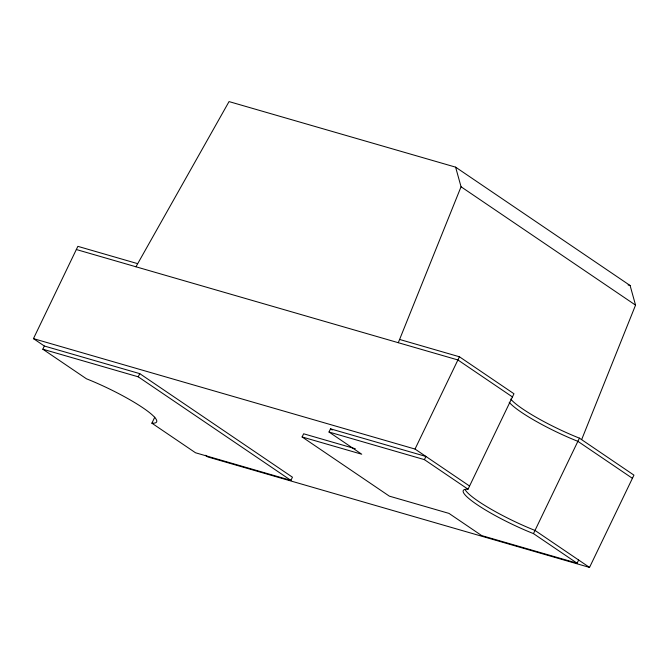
<?xml version="1.0" encoding="UTF-8"?>
<svg xmlns="http://www.w3.org/2000/svg" width="669" height="669" viewBox="0 0 669 669"><rect width="100%" height="100%" fill="white"/><g stroke="black" fill="none" stroke-linecap="round" stroke-linejoin="round"><path stroke-width="1" d="M398.289 342.704L461.05 186.768L455.606 167.15L229.041 101.588L135.949 266.789M581.687 439.508L635.55 305.131L630.106 285.512L455.606 167.15M44.355 346.024L42.824 349.21L86.452 378.796A58.119 9.19 25.7 0 1 143.015 407.889A58.119 9.19 25.7 0 1 151.888 423.184L195.515 452.771L290.906 480.384L292.445 477.198L139.754 373.637L44.355 346.024L33.45 338.631L77.863 246.351L137.48 263.603M42.824 349.21L138.215 376.814L139.754 373.637M151.888 423.184L154.773 417.188M578.626 560.02L577.096 563.198L481.697 535.593L448.983 513.399L389.358 496.147L302.104 436.966L303.634 433.788L355.306 448.74M329.006 432.023L330.536 428.846L425.936 456.45L424.405 459.636L329.006 432.023L361.728 454.218L302.104 436.966M33.45 338.631L415.031 449.058L459.436 356.778L513.968 393.765L468.032 489.223A58.119 9.19 25.7 0 0 476.897 504.518A58.119 9.19 25.7 0 0 533.469 533.611L577.096 563.198M533.469 533.611L579.413 438.145A58.119 9.19 25.7 0 1 510.723 399.059M205.433 455.28L207.95 456.986L589.531 567.412L633.944 475.132L579.413 438.145M628.099 284.927L630.106 285.512M399.819 339.518L459.436 356.778M76.333 249.529L457.905 359.955L512.437 396.943M461.05 186.768L635.55 305.131M632.414 478.318L577.882 441.331A58.119 9.19 25.7 0 1 509.193 402.236M415.031 449.058L469.563 486.045M589.531 567.412L534.999 530.425A58.119 9.19 25.7 0 1 465.281 489.884M424.405 459.636L468.032 489.223M330.536 428.846L332.259 430.016M138.215 376.814L290.906 480.384"/></g></svg>
